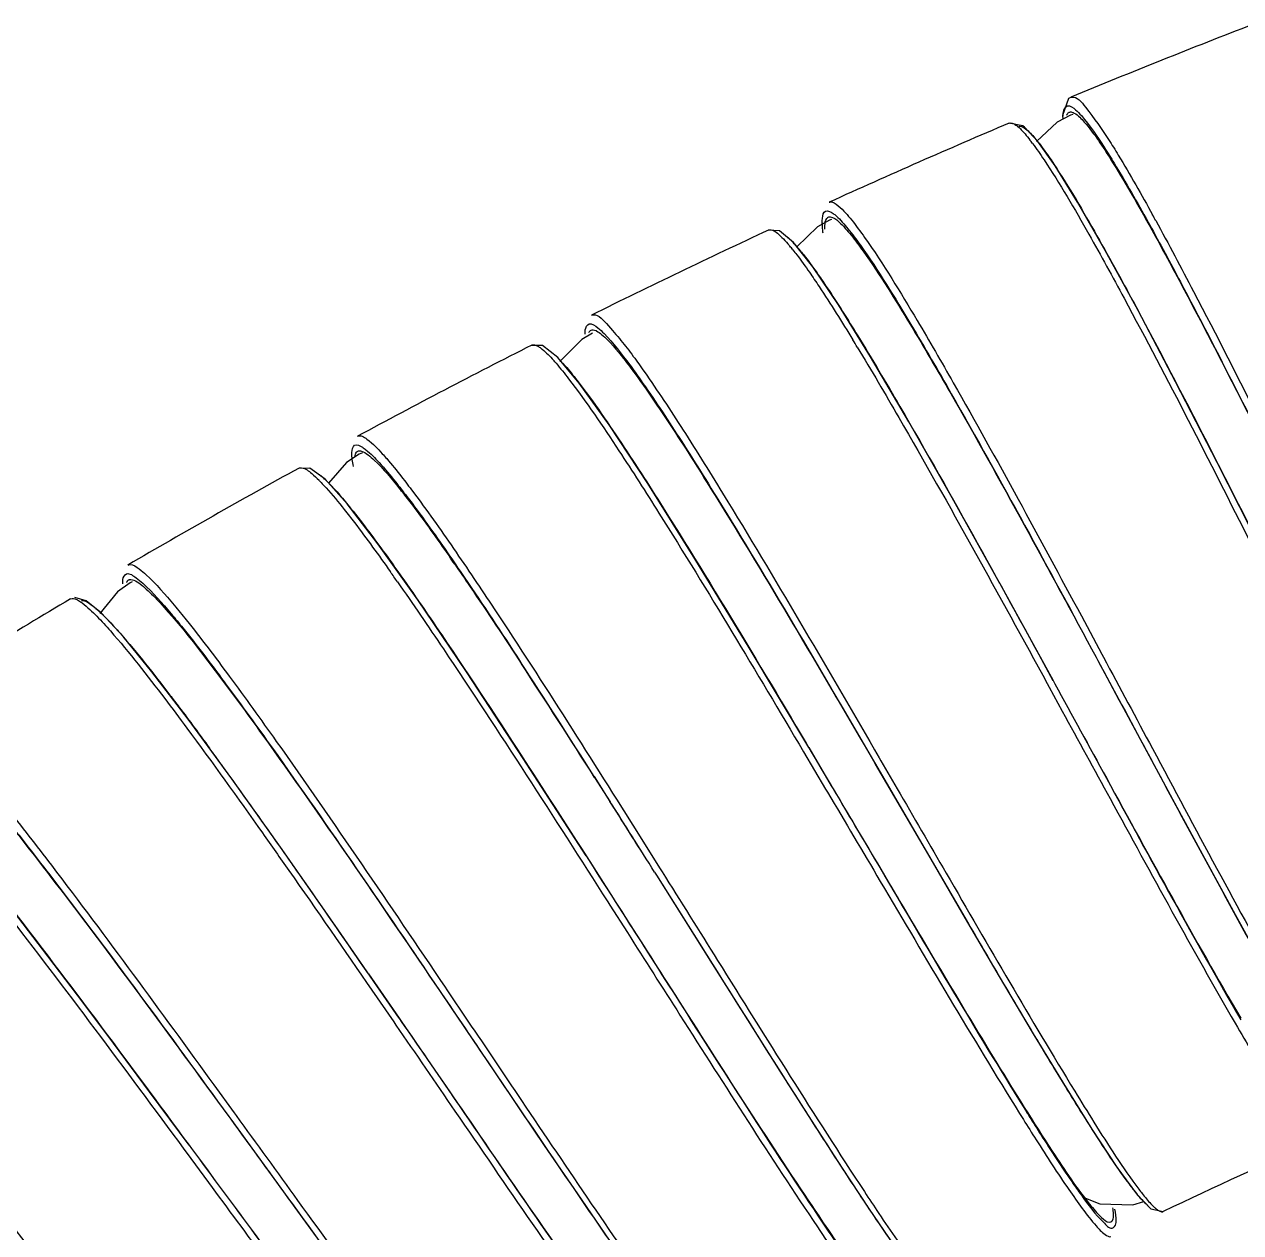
# Model space of a CAD drawing. Header units: millimetres. Extents: x 601 to 1195, y -13 to 407.
# Drawn here: x 988.37 to 1002.19, y 316.64 to 330.37 of the extents above; entities that cross this region are included whole.
import ezdxf

# ---------------------------------------------------------------- set-up
doc = ezdxf.new("R2010")
doc.units = ezdxf.units.MM
doc.header["$LTSCALE"] = 0.1

msp = doc.modelspace()

# ---------------------------------------------------------------- linework, layer by layer
at = {"color": 7, "linetype": 'Continuous'}
for p, q in [((1000.2391, 329.524), (1000.171, 329.3293)), ((1000.2715, 329.5401), (1000.2391, 329.524)), ((1000.2632, 329.5377), (1000.2715, 329.5401)), ((1000.2611, 329.334), (1000.1083, 329.2545)), ((1000.171, 329.3293), (1000.175, 329.2892)), ((1000.2877, 329.3418), (1000.2611, 329.334)), ((999.7191, 329.2136), (999.5623, 329.2435)), ((1000.1083, 329.2545), (999.874, 329.036)), ((997.5198, 328.3456), (997.525, 328.3475)), ((997.5247, 328.1417), (997.3868, 328.0652)), ((997.4348, 328.1332), (997.4386, 328.0939)), ((997.4909, 328.1598), (997.4958, 328.166)), ((997.5446, 328.1482), (997.5248, 328.1417)), ((1001.1429, 328.1201), (1001.1579, 328.0931)), ((997.3868, 328.0652), (997.1528, 327.8393)), ((997.3318, 327.6128), (997.115, 327.8871)), ((994.8181, 327.0616), (994.8189, 327.062)), ((994.8301, 326.8579), (994.7086, 326.7864)), ((994.7086, 326.7864), (994.4583, 326.5364)), ((994.6794, 326.291), (994.4354, 326.583)), ((995.8592, 325.7569), (995.8852, 325.7163)), ((992.1614, 325.6869), (992.1626, 325.6876)), ((992.1802, 325.4837), (992.0354, 325.3885)), ((992.2162, 325.4982), (992.1803, 325.4837)), ((992.0354, 325.3885), (991.8314, 325.155)), ((992.0433, 324.9188), (991.7937, 325.197)), ((989.5527, 324.2232), (989.5535, 324.2237)), ((989.5782, 324.021), (989.4352, 323.9196)), ((989.6017, 324.0319), (989.5782, 324.021)), ((999.4577, 324.0115), (1000.0626, 322.9109)), ((988.8998, 323.8385), (988.9178, 323.844)), ((989.0777, 323.8171), (988.9481, 323.8542)), ((989.2505, 323.6755), (989.0777, 323.8171)), ((989.4352, 323.9196), (989.2331, 323.6707)), ((989.4965, 323.4104), (989.2505, 323.6755)), ((1000.3845, 323.6441), (1000.6181, 323.2091)), ((1000.5519, 323.1754), (1000.5712, 323.1397)), ((1000.5522, 323.175), (1000.5712, 323.1397)), ((1000.5712, 323.1397), (1001.4195, 321.5629)), ((1000.6181, 323.2091), (1000.6365, 323.1748)), ((990.6457, 322.8967), (990.6622, 322.8745)), ((999.9976, 322.8752), (1000.019, 322.8361)), ((1000.019, 322.8361), (1000.1683, 322.563)), ((1000.0626, 322.9109), (1000.0836, 322.8725)), ((1000.0626, 322.9109), (1000.0834, 322.8729)), ((990.7318, 321.7941), (990.2363, 322.4712)), ((997.2867, 322.1484), (997.5432, 321.7158)), ((997.2282, 322.1018), (997.4794, 321.678)), ((998.0878, 322.0335), (998.1078, 321.9992)), ((998.0227, 321.9977), (998.0438, 321.9617)), ((998.0232, 321.997), (998.0437, 321.9618)), ((998.0438, 321.9617), (999.0756, 320.1906)), ((998.1078, 321.9992), (998.2921, 321.6815)), ((991.3041, 320.9893), (990.7318, 321.7941)), ((994.8495, 321.8197), (995.0286, 321.5373)), ((994.8543, 321.8097), (995.0307, 321.5323)), ((997.4794, 321.678), (997.5016, 321.6405)), ((997.5432, 321.7158), (997.5655, 321.6782)), ((997.5432, 321.7158), (997.5651, 321.6787)), ((995.3645, 321.1462), (995.5998, 320.7712)), ((991.9408, 320.0768), (991.3041, 320.9893)), ((994.7565, 320.9196), (995.0656, 320.4363)), ((995.5998, 320.7712), (995.6205, 320.7383)), ((995.5356, 320.7338), (995.5576, 320.6989)), ((995.5363, 320.7328), (995.5576, 320.6989)), ((995.5576, 320.6989), (996.1916, 319.69)), ((995.5576, 320.6989), (996.1922, 319.6892)), ((995.0032, 320.3963), (995.0272, 320.3587)), ((995.0272, 320.3587), (995.2266, 320.0462)), ((995.0656, 320.4363), (995.0892, 320.3994)), ((995.0656, 320.4363), (995.089, 320.3997)), ((992.6333, 319.0728), (991.9408, 320.0768)), ((996.1916, 319.69), (996.5921, 319.0534)), ((992.2864, 319.5769), (992.6327, 319.0737)), ((992.3227, 319.3934), (992.5716, 319.0317)), ((993.0926, 319.3866), (993.1156, 319.3528)), ((993.0927, 319.3866), (993.1153, 319.3532)), ((993.1547, 319.4274), (993.1767, 319.3948)), ((993.1767, 319.3948), (993.4154, 319.0408)), ((992.5716, 319.0317), (992.5961, 318.996)), ((992.6327, 319.0737), (992.6573, 319.038)), ((992.6333, 319.0728), (992.657, 319.0384)), ((996.5921, 319.0534), (996.9586, 318.4734)), ((999.8264, 318.9168), (1000.18, 318.3312)), ((999.8458, 318.8845), (999.8611, 318.859)), ((990.529, 318.3149), (990.7576, 318)), ((997.0506, 318.3286), (997.1134, 318.2299)), ((990.2472, 317.6298), (989.7972, 318.2382)), ((990.7576, 318), (990.7805, 317.9685)), ((990.6966, 317.9577), (990.7204, 317.925)), ((990.6969, 317.9573), (990.7204, 317.925)), ((999.6819, 317.9926), (999.7262, 317.9214)), ((990.1877, 317.5856), (990.2141, 317.5498)), ((990.2473, 317.6297), (990.2734, 317.5944)), ((990.2473, 317.6297), (990.273, 317.5948)), ((990.2141, 317.5498), (990.4671, 317.2068)), ((1000.7864, 317.3828), (1001.0106, 317.0782)), ((997.799, 317.1678), (997.8338, 317.1151)), ((997.8338, 317.1151), (997.8625, 317.0717)), ((1000.9684, 316.9523), (1001.0938, 316.9923)), ((1001.3146, 316.8773), (1001.3155, 316.8777))]:
    msp.add_line(p, q, dxfattribs=at)
for points in [[(999.8896, 329.0361), (999.7396, 329.198), (999.7191, 329.2136)], [(1000.6552, 327.7981), (1000.3405, 328.3471), (1000.0863, 328.7577), (999.8896, 329.0361)], [(997.115, 327.8871), (996.9547, 328.0217), (996.8267, 328.0267)], [(1002.6209, 324.0202), (1002.4359, 324.3868), (1001.9278, 325.3872), (1001.4558, 326.3032), (1001.0286, 327.1134), (1000.6552, 327.7981)], [(997.9901, 326.5873), (997.6244, 327.1784), (997.3318, 327.6128)], [(994.4354, 326.583), (994.2632, 326.7191), (994.136, 326.7191)], [(999.4577, 324.0115), (998.9154, 324.9855), (998.4228, 325.8514), (997.9901, 326.5873)], [(995.458, 325.149), (995.0188, 325.816), (994.6794, 326.291)], [(991.7937, 325.197), (991.6193, 325.3255), (991.4914, 325.3216)], [(997.2867, 322.1484), (996.6106, 323.2805), (995.9934, 324.2951), (995.458, 325.149)], [(992.8442, 323.828), (992.3917, 324.4656), (992.0433, 324.9188)], [(994.7565, 320.9196), (994.0434, 322.026), (993.3989, 323.0079), (992.8442, 323.828)], [(990.2363, 322.4712), (989.8243, 323.0103), (989.4965, 323.4104)], [(998.0437, 321.9618), (998.6736, 320.8799), (999.0661, 320.2067)], [(1001.4195, 321.5629), (1001.7823, 320.8917), (1002.1319, 320.2507), (1002.4623, 319.6544), (1002.7669, 319.1186), (1003.038, 318.662), (1003.2682, 318.3029)], [(989.7972, 318.2382), (989.3865, 318.7905), (988.9792, 319.3341), (988.582, 319.8588), (988.2012, 320.3545), (987.8415, 320.8137)], [(999.0661, 320.2067), (999.4525, 319.5478), (999.8264, 318.9168)], [(993.1153, 319.3532), (993.8985, 318.1957), (994.283, 317.6285), (994.6583, 317.0773), (995.0202, 316.5505)], [(996.9586, 318.4734), (997.3139, 317.9156), (997.6524, 317.3914)], [(1000.18, 318.3312), (1000.504, 317.8114), (1000.7864, 317.3828)], [(990.7205, 317.9249), (991.4781, 316.8828), (991.8857, 316.3229), (992.2855, 315.776), (992.6723, 315.251), (993.0403, 314.7579)], [(997.6524, 317.3914), (997.9674, 316.9137), (998.2516, 316.497)], [(1000.4315, 317.0291), (1000.5927, 316.9636), (1000.9684, 316.9523)], [(1001.0106, 317.0782), (1001.1745, 316.9089), (1001.3155, 316.8777)]]:
    msp.add_lwpolyline(points, dxfattribs=at)
for centre, radius, start, end in [((1034.1562, 247.7852), 88.4997, 111.071899, 112.517942), ((1034.1562, 247.7852), 88.4997, 113.008568, 114.454612), ((997.6939, 327.4176), 2.6667, 36.74859, 37.33037), ((973.5481, 312.9759), 31.5614, 28.71197, 28.84171), ((1034.1562, 247.7852), 88.4999, 114.945234, 116.391278), ((996.8473, 327.9939), 0.0383, 106.90481, 114.63026), ((996.4008, 327.3609), 0.8252, 45.18034, 46.64236), ((995.5131, 326.545), 2.0313, 39.88928, 40.8404), ((995.1147, 326.2129), 2.55, 38.57346, 39.87317), ((996.2158, 327.0412), 1.2317, 42.57256, 43.90875), ((995.9405, 326.7894), 1.6047, 40.77028, 42.5476), ((995.4245, 326.3456), 2.2853, 38.7839, 40.74756), ((994.7985, 326.7322), 0.1698, 62.72812, 65.20116), ((1034.1562, 247.7852), 88.5, 116.881914, 118.327958), ((971.9835, 311.0433), 30.2257, 31.19446, 31.37635), ((992.5657, 324.9188), 2.4443, 40.77904, 41.87481), ((992.6681, 324.884), 2.4493, 40.89445, 41.74724), ((1034.1562, 247.7852), 88.5, 118.81858, 120.264624), ((991.5143, 325.2905), 0.0382, 111.11801, 118.44489), ((990.3029, 323.7758), 2.001, 43.8466, 44.78855), ((990.95, 324.2986), 1.2297, 46.46853, 47.77897), ((986.8379, 320.4607), 7.4214, 38.24932, 38.59444), ((968.2532, 306.9344), 30.4107, 34.66901, 34.88126), ((967.4063, 306.3845), 30.7715, 34.99724, 35.25459), ((1034.1562, 247.7852), 88.5, 120.755259, 122.201303), ((987.6547, 322.0053), 2.308, 44.84152, 46.15311), ((987.3598, 321.7103), 2.7251, 44.48156, 44.86613), ((987.1809, 321.5348), 2.9757, 44.04789, 44.48058), ((891.6276, 256.4126), 122.2001, 32.360608, 33.089304), ((893.8725, 257.6771), 119.6257, 32.419232, 33.154717), ((946.8465, 290.22), 54.0632, 35.94682, 36.19049), ((930.532, 278.4121), 74.2025, 35.235054, 35.932949), ((707.3426, 139.4292), 340.48, 32.174126, 32.334206), ((712.9064, 142.5547), 334.1063, 32.228728, 32.390744), ((898.3913, 255.6124), 113.6086, 35.05801, 35.2752), ((878.9509, 241.9638), 137.3618, 34.937007, 35.060372), ((819.28, 200.3682), 210.0998, 34.568466, 34.917166), ((1313.252, 518.7737), 374.3817, 212.125052, 212.371254), ((1052.7916, 350.515), 61.6745, 210.882321, 211.584097), ((1035.3435, 340.2416), 41.9574, 211.89672, 212.08194), ((1034.1562, 247.7852), 76.5002, 113.977139, 115.423183), ((1004.0988, 319.5699), 3.9666, 216.79606, 217.32448), ((1003.7497, 319.3041), 3.5279, 217.32896, 217.64989), ((1033.0988, 340.9643), 43.0929, 213.68863, 214.18869), ((1003.6568, 319.1122), 3.2842, 217.10151, 218.19716), ((1001.3657, 317.2271), 0.3609, 230.67389, 231.59741), ((1021.966, 333.2816), 29.5729, 213.99956, 214.83526)]:
    msp.add_arc(centre, radius, start, end, dxfattribs=at)
for points, knots in [([(1000.2715, 329.54), (1000.3357, 329.5508), (1000.5014, 329.3346), (1000.613, 329.1853), (1000.6944, 329.0579)], [0, 0, 0, 0, 0.3010278, 1, 1, 1, 1]), ([(1000.1762, 329.3247), (1000.1765, 329.3323), (1000.1774, 329.3467), (1000.1792, 329.3609), (1000.1803, 329.3677)], [0, 0, 0, 0, 0.5272242, 1, 1, 1, 1]), ([(1000.1803, 329.3677), (1000.1847, 329.3958), (1000.2227, 329.4759), (1000.2935, 329.4181), (1000.3196, 329.3953)], [0, 0, 0, 0, 0.4506142, 1, 1, 1, 1]), ([(1000.2186, 329.3355), (1000.2197, 329.3382), (1000.222, 329.3433), (1000.2248, 329.3482), (1000.2263, 329.3504)], [0, 0, 0, 0, 0.5204111, 1, 1, 1, 1]), ([(1000.2263, 329.3504), (1000.229, 329.3545), (1000.2351, 329.3618), (1000.2431, 329.3668), (1000.2472, 329.3685)], [0, 0, 0, 0, 0.5247907, 1, 1, 1, 1]), ([(1000.2472, 329.3685), (1000.2515, 329.3702), (1000.2612, 329.3722), (1000.271, 329.371), (1000.276, 329.3699)], [0, 0, 0, 0, 0.4728455, 1, 1, 1, 1]), ([(1000.276, 329.3699), (1000.286, 329.3676), (1000.3424, 329.3415), (1000.3843, 329.2939), (1000.418, 329.2556)], [0, 0, 0, 0, 0.167375, 1, 1, 1, 1]), ([(1000.3196, 329.3953), (1000.3428, 329.375), (1000.4668, 329.2433), (1000.5659, 329.0913), (1000.6468, 328.9654)], [0, 0, 0, 0, 0.1703342, 1, 1, 1, 1]), ([(999.5644, 329.2445), (999.5745, 329.2488), (999.6039, 329.2466), (999.6268, 329.2319), (999.6399, 329.2227)], [0, 0, 0, 0, 0.4070048, 1, 1, 1, 1]), ([(999.6399, 329.2227), (999.6445, 329.2194), (999.6541, 329.2121), (999.6633, 329.2044), (999.668, 329.2003)], [0, 0, 0, 0, 0.4765454, 1, 1, 1, 1]), ([(999.668, 329.2003), (999.679, 329.1906), (999.7322, 329.1394), (999.7786, 329.0817), (999.8144, 329.0347)], [0, 0, 0, 0, 0.1992287, 1, 1, 1, 1]), ([(999.6759, 329.2091), (999.6848, 329.2106), (999.7442, 329.1995), (999.7852, 329.1516), (999.8186, 329.1159)], [0, 0, 0, 0, 0.1565721, 1, 1, 1, 1]), ([(1000.418, 329.2556), (1000.5331, 329.1243), (1000.779, 328.743), (1001.0052, 328.3537), (1001.1399, 328.1122)], [0, 0, 0, 0, 0.387064, 1, 1, 1, 1]), ([(1000.6944, 329.0579), (1000.7318, 328.9993), (1000.9058, 328.7179), (1001.0684, 328.4296), (1001.1945, 328.2008)], [0, 0, 0, 0, 0.2102673, 1, 1, 1, 1]), ([(999.8307, 329.0131), (999.8757, 328.9528), (1000.1053, 328.6197), (1000.3075, 328.2688), (1000.4695, 327.9823)], [0, 0, 0, 0, 0.1859661, 1, 1, 1, 1]), ([(999.9153, 328.9999), (999.9587, 328.9432), (1000.1815, 328.6259), (1000.3762, 328.2902), (1000.5326, 328.0154)], [0, 0, 0, 0, 0.1842475, 1, 1, 1, 1]), ([(1000.6468, 328.9654), (1000.684, 328.9076), (1000.8567, 328.6302), (1001.018, 328.3458), (1001.1429, 328.1201)], [0, 0, 0, 0, 0.2102868, 1, 1, 1, 1]), ([(997.4418, 328.1657), (997.4447, 328.1946), (997.4664, 328.2745), (997.5398, 328.2356), (997.5638, 328.2182)], [0, 0, 0, 0, 0.4946918, 1, 1, 1, 1]), ([(997.525, 328.3475), (997.559, 328.3572), (997.6642, 328.2763), (997.7283, 328.2003), (997.7749, 328.1422)], [0, 0, 0, 0, 0.3222745, 1, 1, 1, 1]), ([(997.4508, 327.9934), (997.4484, 328.0107), (997.4415, 328.0677), (997.4377, 328.1258), (997.4418, 328.1657)], [0, 0, 0, 0, 0.30225, 1, 1, 1, 1]), ([(997.4709, 328.0387), (997.4705, 328.0522), (997.4709, 328.0928), (997.4753, 328.1369), (997.4909, 328.1598)], [0, 0, 0, 0, 0.3276933, 1, 1, 1, 1]), ([(997.4958, 328.166), (997.4977, 328.1682), (997.502, 328.1721), (997.5069, 328.175), (997.5094, 328.1761)], [0, 0, 0, 0, 0.5107675, 1, 1, 1, 1]), ([(997.5094, 328.1761), (997.5125, 328.1775), (997.5194, 328.1795), (997.5265, 328.1798), (997.5301, 328.1796)], [0, 0, 0, 0, 0.483798, 1, 1, 1, 1]), ([(997.5301, 328.1796), (997.5673, 328.1773), (997.6577, 328.1012), (997.7256, 328.024), (997.7696, 327.9694)], [0, 0, 0, 0, 0.3470912, 1, 1, 1, 1]), ([(997.5638, 328.2182), (997.5762, 328.2092), (997.6382, 328.1573), (997.6908, 328.0953), (997.732, 328.0444)], [0, 0, 0, 0, 0.1892988, 1, 1, 1, 1]), ([(997.7749, 328.1422), (997.8262, 328.0784), (998.0945, 327.7112), (998.3294, 327.3211), (998.5197, 327.0006)], [0, 0, 0, 0, 0.1799671, 1, 1, 1, 1]), ([(1001.1399, 328.1122), (1001.2604, 327.8962), (1001.8168, 326.8674), (1002.3428, 325.8227), (1002.7551, 324.998)], [0, 0, 0, 0, 0.211561, 1, 1, 1, 1]), ([(1001.1579, 328.0931), (1001.2776, 327.8764), (1001.826, 326.8552), (1002.3465, 325.8193), (1002.7533, 325.0036)], [0, 0, 0, 0, 0.2135957, 1, 1, 1, 1]), ([(1001.2289, 328.1382), (1001.3755, 327.8706), (1002.0484, 326.6019), (1002.6852, 325.3145), (1003.1857, 324.3004)], [0, 0, 0, 0, 0.2124704, 1, 1, 1, 1]), ([(996.8362, 328.0306), (996.844, 328.0329), (996.8969, 328.0304), (996.9364, 327.9901), (996.9674, 327.9608)], [0, 0, 0, 0, 0.1606381, 1, 1, 1, 1]), ([(997.0455, 327.9499), (997.055, 327.942), (997.0746, 327.9242), (997.0933, 327.9055), (997.1031, 327.8954)], [0, 0, 0, 0, 0.4674269, 1, 1, 1, 1]), ([(997.732, 328.0444), (997.7814, 327.9833), (998.0394, 327.6336), (998.2653, 327.2619), (998.448, 326.9567)], [0, 0, 0, 0, 0.1809682, 1, 1, 1, 1]), ([(997.7696, 327.9694), (997.8165, 327.9112), (998.0584, 327.584), (998.2715, 327.2369), (998.4428, 326.9527)], [0, 0, 0, 0, 0.1838746, 1, 1, 1, 1]), ([(1000.4695, 327.9823), (1000.606, 327.741), (1001.2399, 326.5818), (1001.8385, 325.4038), (1002.3096, 324.4722)], [0, 0, 0, 0, 0.2098029, 1, 1, 1, 1]), ([(1000.5326, 328.0154), (1000.6864, 327.7451), (1001.4074, 326.4263), (1002.0844, 325.0843), (1002.6209, 324.0202)], [0, 0, 0, 0, 0.2070126, 1, 1, 1, 1]), ([(997.1083, 327.8029), (997.1228, 327.7847), (997.1874, 327.7018), (997.2487, 327.6164), (997.2954, 327.5492)], [0, 0, 0, 0, 0.2211469, 1, 1, 1, 1]), ([(997.206, 327.7771), (997.2206, 327.7589), (997.2861, 327.6754), (997.3481, 327.5893), (997.3954, 327.5214)], [0, 0, 0, 0, 0.2203021, 1, 1, 1, 1]), ([(997.2954, 327.5492), (997.3325, 327.4959), (997.5031, 327.2436), (997.6645, 326.9851), (997.7892, 326.7805)], [0, 0, 0, 0, 0.2131141, 1, 1, 1, 1]), ([(997.3954, 327.5214), (997.4293, 327.4728), (997.5841, 327.245), (997.7308, 327.0117), (997.844, 326.8276)], [0, 0, 0, 0, 0.2151274, 1, 1, 1, 1]), ([(994.8191, 327.0617), (994.8781, 327.0888), (995.0829, 326.863), (995.1993, 326.723), (995.2942, 326.5936)], [0, 0, 0, 0, 0.2879942, 1, 1, 1, 1]), ([(998.5197, 327.0006), (998.6588, 326.7663), (999.2985, 325.6575), (999.9073, 324.5314), (1000.3845, 323.6441)], [0, 0, 0, 0, 0.2128893, 1, 1, 1, 1]), ([(994.7457, 326.848), (994.7455, 326.8563), (994.7457, 326.872), (994.7469, 326.8876), (994.7479, 326.8948)], [0, 0, 0, 0, 0.5315327, 1, 1, 1, 1]), ([(994.7479, 326.8948), (994.7513, 326.9214), (994.7932, 326.9982), (994.863, 326.9399), (994.8916, 326.9172)], [0, 0, 0, 0, 0.4235737, 1, 1, 1, 1]), ([(994.7898, 326.8634), (994.7924, 326.8697), (994.7985, 326.8809), (994.8084, 326.8891), (994.8136, 326.8917)], [0, 0, 0, 0, 0.5385333, 1, 1, 1, 1]), ([(994.8136, 326.8917), (994.8211, 326.8954), (994.8414, 326.8976), (994.8598, 326.8909), (994.8697, 326.8863)], [0, 0, 0, 0, 0.4339034, 1, 1, 1, 1]), ([(994.8763, 326.8831), (994.8969, 326.8725), (995.0155, 326.7834), (995.1069, 326.666), (995.1833, 326.5687)], [0, 0, 0, 0, 0.1582576, 1, 1, 1, 1]), ([(994.8916, 326.9172), (994.9165, 326.8974), (995.0508, 326.7699), (995.1622, 326.6213), (995.253, 326.4983)], [0, 0, 0, 0, 0.1723145, 1, 1, 1, 1]), ([(998.4428, 326.9527), (998.5988, 326.6942), (999.3243, 325.4476), (1000.0102, 324.1787), (1000.5519, 323.1754)], [0, 0, 0, 0, 0.2093628, 1, 1, 1, 1]), ([(998.448, 326.9567), (998.6042, 326.6959), (999.327, 325.4473), (1000.0122, 324.1774), (1000.5522, 323.175)], [0, 0, 0, 0, 0.2107533, 1, 1, 1, 1]), ([(994.1406, 326.7219), (994.1434, 326.7233), (994.1495, 326.7255), (994.1559, 326.7261), (994.1592, 326.7262)], [0, 0, 0, 0, 0.4857787, 1, 1, 1, 1]), ([(994.1592, 326.7262), (994.1694, 326.7263), (994.1934, 326.7197), (994.2144, 326.7075), (994.226, 326.6998)], [0, 0, 0, 0, 0.4234042, 1, 1, 1, 1]), ([(997.844, 326.8276), (998.0067, 326.5626), (998.7704, 325.271), (999.4912, 323.9548), (1000.0623, 322.9115)], [0, 0, 0, 0, 0.2072563, 1, 1, 1, 1]), ([(994.226, 326.6998), (994.2377, 326.6921), (994.2959, 326.6478), (994.3463, 326.5943), (994.3857, 326.5504)], [0, 0, 0, 0, 0.1920178, 1, 1, 1, 1]), ([(995.1833, 326.5687), (995.2279, 326.5119), (995.4443, 326.223), (995.644, 325.9221), (995.8012, 325.68)], [0, 0, 0, 0, 0.2000177, 1, 1, 1, 1]), ([(995.2942, 326.5936), (995.3362, 326.5364), (995.5315, 326.2622), (995.7159, 325.9806), (995.8592, 325.7569)], [0, 0, 0, 0, 0.2107921, 1, 1, 1, 1]), ([(997.8391, 326.6985), (997.9995, 326.4336), (998.74, 325.171), (999.4436, 323.8874), (999.9976, 322.8752)], [0, 0, 0, 0, 0.2116544, 1, 1, 1, 1]), ([(994.4166, 326.5153), (994.4659, 326.4582), (994.7201, 326.1389), (994.9475, 325.7995), (995.1302, 325.5218)], [0, 0, 0, 0, 0.1849548, 1, 1, 1, 1]), ([(994.5195, 326.4875), (994.5662, 326.4336), (994.8054, 326.1352), (995.0195, 325.8179), (995.1912, 325.5586)], [0, 0, 0, 0, 0.1865065, 1, 1, 1, 1]), ([(995.253, 326.4983), (995.2946, 326.4419), (995.4882, 326.1717), (995.6711, 325.894), (995.8131, 325.6734)], [0, 0, 0, 0, 0.2108109, 1, 1, 1, 1]), ([(992.0958, 325.5013), (992.0966, 325.5306), (992.1132, 325.6135), (992.1902, 325.5779), (992.2157, 325.5617)], [0, 0, 0, 0, 0.492869, 1, 1, 1, 1]), ([(992.1626, 325.6876), (992.1955, 325.7037), (992.3183, 325.6228), (992.3883, 325.547), (992.4424, 325.4873)], [0, 0, 0, 0, 0.3125102, 1, 1, 1, 1]), ([(995.8012, 325.68), (995.9651, 325.4274), (996.7271, 324.2129), (997.4513, 322.9755), (998.0227, 321.9977)], [0, 0, 0, 0, 0.2100605, 1, 1, 1, 1]), ([(995.8131, 325.6734), (995.9769, 325.4188), (996.734, 324.2056), (997.4554, 322.9707), (998.0232, 321.997)], [0, 0, 0, 0, 0.2117355, 1, 1, 1, 1]), ([(995.8852, 325.7163), (996.0491, 325.4596), (996.8029, 324.2437), (997.5224, 323.0072), (998.0878, 322.0335)], [0, 0, 0, 0, 0.2128802, 1, 1, 1, 1]), ([(992.1325, 325.4544), (992.1336, 325.4643), (992.1366, 325.4818), (992.1441, 325.4983), (992.1488, 325.5046)], [0, 0, 0, 0, 0.5606324, 1, 1, 1, 1]), ([(992.1488, 325.5046), (992.1507, 325.5071), (992.1549, 325.5117), (992.1601, 325.5153), (992.1628, 325.5167)], [0, 0, 0, 0, 0.5123422, 1, 1, 1, 1]), ([(992.1628, 325.5167), (992.1686, 325.5198), (992.1834, 325.5231), (992.1979, 325.5203), (992.2055, 325.518)], [0, 0, 0, 0, 0.4525449, 1, 1, 1, 1]), ([(992.2157, 325.5617), (992.2294, 325.553), (992.2989, 325.5015), (992.3588, 325.4387), (992.4061, 325.3871)], [0, 0, 0, 0, 0.1879067, 1, 1, 1, 1]), ([(992.2811, 325.4753), (992.3057, 325.4568), (992.4368, 325.3398), (992.5482, 325.2031), (992.6384, 325.0902)], [0, 0, 0, 0, 0.1758156, 1, 1, 1, 1]), ([(992.4424, 325.4873), (992.4591, 325.469), (992.5343, 325.3839), (992.6057, 325.2956), (992.6604, 325.2259)], [0, 0, 0, 0, 0.2186809, 1, 1, 1, 1]), ([(995.1302, 325.5218), (995.2845, 325.2875), (996.0038, 324.1598), (996.6887, 323.0107), (997.2282, 322.1018)], [0, 0, 0, 0, 0.20972, 1, 1, 1, 1]), ([(995.1912, 325.5586), (995.3629, 325.2993), (996.1706, 324.0334), (996.936, 322.7413), (997.5426, 321.7168)], [0, 0, 0, 0, 0.2070834, 1, 1, 1, 1]), ([(991.5005, 325.3261), (991.5083, 325.3291), (991.5631, 325.33), (991.6062, 325.2907), (991.6401, 325.2625)], [0, 0, 0, 0, 0.1591028, 1, 1, 1, 1]), ([(991.723, 325.254), (991.7317, 325.2474), (991.7498, 325.2328), (991.7673, 325.2175), (991.7764, 325.2093)], [0, 0, 0, 0, 0.4723711, 1, 1, 1, 1]), ([(991.797, 325.1901), (991.8197, 325.1685), (991.9309, 325.0556), (992.0318, 324.9331), (992.1109, 324.8338)], [0, 0, 0, 0, 0.198023, 1, 1, 1, 1]), ([(992.6604, 325.2259), (992.7041, 325.1701), (992.9077, 324.9033), (993.101, 324.6287), (993.2511, 324.4107)], [0, 0, 0, 0, 0.2112832, 1, 1, 1, 1]), ([(991.746, 325.1619), (991.7657, 325.1414), (991.8574, 325.0422), (991.9432, 324.9378), (992.0095, 324.8544)], [0, 0, 0, 0, 0.2109034, 1, 1, 1, 1]), ([(992.5916, 325.1681), (992.6351, 325.1137), (992.8394, 324.8503), (993.0324, 324.5784), (993.1828, 324.3619)], [0, 0, 0, 0, 0.2090678, 1, 1, 1, 1]), ([(992.6661, 325.0552), (992.7061, 325.0045), (992.8898, 324.7655), (993.0648, 324.5199), (993.2002, 324.3256)], [0, 0, 0, 0, 0.2140471, 1, 1, 1, 1]), ([(992.0095, 324.8544), (992.0488, 324.805), (992.2289, 324.5728), (992.401, 324.3345), (992.5342, 324.1462)], [0, 0, 0, 0, 0.2150285, 1, 1, 1, 1]), ([(992.1109, 324.8338), (992.1468, 324.7888), (992.3098, 324.5795), (992.4659, 324.365), (992.5863, 324.1958)], [0, 0, 0, 0, 0.2170202, 1, 1, 1, 1]), ([(993.1828, 324.3619), (993.2466, 324.2699), (993.5268, 323.8615), (993.7999, 323.4482), (994.0093, 323.1272)], [0, 0, 0, 0, 0.225978, 1, 1, 1, 1]), ([(993.2511, 324.4107), (993.4076, 324.1835), (994.1297, 323.1068), (994.8217, 322.0103), (995.3645, 321.1462)], [0, 0, 0, 0, 0.2127963, 1, 1, 1, 1]), ([(989.5538, 324.2233), (989.5605, 324.227), (989.6087, 324.2344), (989.6501, 324.2012), (989.6813, 324.1781)], [0, 0, 0, 0, 0.1645379, 1, 1, 1, 1]), ([(993.2645, 324.233), (993.3235, 324.1476), (993.5802, 323.7728), (993.831, 323.3939), (994.0228, 323.1006)], [0, 0, 0, 0, 0.2285184, 1, 1, 1, 1]), ([(989.4944, 324.0589), (989.4968, 324.0845), (989.5427, 324.1592), (989.6127, 324.1008), (989.6439, 324.0784)], [0, 0, 0, 0, 0.4006993, 1, 1, 1, 1]), ([(989.6439, 324.0784), (989.6709, 324.059), (989.8167, 323.9351), (989.9415, 323.7894), (990.0431, 323.6688)], [0, 0, 0, 0, 0.1739087, 1, 1, 1, 1]), ([(989.6813, 324.1781), (989.7082, 324.158), (989.8526, 324.0327), (989.9771, 323.8869), (990.078, 323.7663)], [0, 0, 0, 0, 0.1759365, 1, 1, 1, 1]), ([(992.5863, 324.1958), (992.7666, 323.9424), (993.6163, 322.7047), (994.4248, 321.4396), (995.0654, 320.4366)], [0, 0, 0, 0, 0.207194, 1, 1, 1, 1]), ([(989.4947, 324.0076), (989.494, 324.0167), (989.4931, 324.0338), (989.4937, 324.0509), (989.4944, 324.0589)], [0, 0, 0, 0, 0.5361588, 1, 1, 1, 1]), ([(989.5376, 324.0232), (989.5387, 324.0264), (989.541, 324.0323), (989.5441, 324.0378), (989.5458, 324.0403)], [0, 0, 0, 0, 0.5235846, 1, 1, 1, 1]), ([(989.5458, 324.0403), (989.5477, 324.043), (989.5518, 324.048), (989.557, 324.0519), (989.5597, 324.0534)], [0, 0, 0, 0, 0.5130624, 1, 1, 1, 1]), ([(989.5597, 324.0534), (989.5634, 324.0555), (989.572, 324.0586), (989.5811, 324.0591), (989.5858, 324.0588)], [0, 0, 0, 0, 0.4757035, 1, 1, 1, 1]), ([(989.5858, 324.0588), (989.597, 324.0581), (989.6643, 324.0374), (989.7171, 323.989), (989.7602, 323.9502)], [0, 0, 0, 0, 0.1614682, 1, 1, 1, 1]), ([(989.7602, 323.9502), (989.8156, 323.9003), (990.1234, 323.58), (990.3913, 323.225), (990.6129, 322.9299)], [0, 0, 0, 0, 0.1679509, 1, 1, 1, 1]), ([(992.6137, 324.0331), (992.7906, 323.7805), (993.6065, 322.581), (994.3884, 321.3589), (995.0032, 320.3963)], [0, 0, 0, 0, 0.2125778, 1, 1, 1, 1]), ([(988.9178, 323.844), (988.9285, 323.8449), (988.9542, 323.8394), (988.9769, 323.8278), (988.9897, 323.8203)], [0, 0, 0, 0, 0.419859, 1, 1, 1, 1]), ([(988.9897, 323.8203), (989.0045, 323.8116), (989.0807, 323.7591), (989.147, 323.694), (989.1995, 323.6403)], [0, 0, 0, 0, 0.1858324, 1, 1, 1, 1]), ([(989.0246, 323.8203), (989.0569, 323.8231), (989.1437, 323.7701), (989.2102, 323.7114), (989.2535, 323.6698)], [0, 0, 0, 0, 0.3505219, 1, 1, 1, 1]), ([(990.0431, 323.6688), (990.0878, 323.6157), (990.2948, 323.3632), (990.4923, 323.1031), (990.6457, 322.8967)], [0, 0, 0, 0, 0.212379, 1, 1, 1, 1]), ([(990.078, 323.7663), (990.1242, 323.7111), (990.3389, 323.4475), (990.5436, 323.176), (990.7028, 322.9605)], [0, 0, 0, 0, 0.2117185, 1, 1, 1, 1]), ([(989.1995, 323.6403), (989.2523, 323.5864), (989.5242, 323.287), (989.7716, 322.9668), (989.9705, 322.705)], [0, 0, 0, 0, 0.1866394, 1, 1, 1, 1]), ([(989.3197, 323.6037), (989.369, 323.5528), (989.6184, 323.2774), (989.8468, 322.9841), (990.0292, 322.7453)], [0, 0, 0, 0, 0.190744, 1, 1, 1, 1]), ([(1000.5714, 323.1394), (1000.7547, 322.799), (1001.4187, 321.5645), (1002.0801, 320.3284), (1002.5804, 319.445)], [0, 0, 0, 0, 0.2757825, 1, 1, 1, 1]), ([(1000.6365, 323.1748), (1000.8218, 322.8293), (1001.4927, 321.5764), (1002.161, 320.3217), (1002.6664, 319.4249)], [0, 0, 0, 0, 0.275771, 1, 1, 1, 1]), ([(990.6129, 322.9299), (990.7942, 322.6884), (991.6418, 321.5221), (992.4524, 320.3296), (993.0926, 319.3866)], [0, 0, 0, 0, 0.2094085, 1, 1, 1, 1]), ([(990.6622, 322.8745), (990.8417, 322.6325), (991.6707, 321.483), (992.4668, 320.3103), (993.0927, 319.3866)], [0, 0, 0, 0, 0.2126584, 1, 1, 1, 1]), ([(990.7028, 322.9605), (990.8839, 322.7153), (991.7201, 321.5507), (992.5233, 320.363), (993.1547, 319.4274)], [0, 0, 0, 0, 0.2126579, 1, 1, 1, 1]), ([(1000.0834, 322.8729), (1000.2786, 322.5162), (1000.9764, 321.2399), (1001.6708, 319.9612), (1002.1977, 319.0552)], [0, 0, 0, 0, 0.2795154, 1, 1, 1, 1]), ([(1000.0836, 322.8725), (1000.279, 322.5164), (1000.9753, 321.2457), (1001.6681, 319.9724), (1002.1947, 319.0723)], [0, 0, 0, 0, 0.2802917, 1, 1, 1, 1]), ([(989.9705, 322.705), (990.0546, 322.5941), (990.4316, 322.0902), (990.7979, 321.5784), (991.0807, 321.1781)], [0, 0, 0, 0, 0.2211358, 1, 1, 1, 1]), ([(990.0292, 322.7453), (990.0648, 322.6987), (990.2163, 322.4991), (990.3654, 322.2977), (990.4787, 322.1428)], [0, 0, 0, 0, 0.2339885, 1, 1, 1, 1]), ([(1000.1683, 322.563), (1000.3495, 322.2316), (1000.9977, 321.0456), (1001.6447, 319.8585), (1002.133, 319.0158)], [0, 0, 0, 0, 0.2793882, 1, 1, 1, 1]), ([(997.5016, 321.6405), (997.7012, 321.3033), (998.4222, 320.084), (999.1407, 318.8629), (999.6819, 317.9926)], [0, 0, 0, 0, 0.2765727, 1, 1, 1, 1]), ([(997.5651, 321.6787), (997.7625, 321.3454), (998.4755, 320.1396), (999.1861, 318.9322), (999.7216, 318.0718)], [0, 0, 0, 0, 0.276554, 1, 1, 1, 1]), ([(997.5655, 321.6782), (997.7314, 321.3985), (998.3481, 320.3577), (998.9638, 319.3162), (999.4254, 318.5616)], [0, 0, 0, 0, 0.2688283, 1, 1, 1, 1]), ([(998.2921, 321.6815), (998.4774, 321.3619), (999.1436, 320.2128), (999.8088, 319.0628), (1000.309, 318.2448)], [0, 0, 0, 0, 0.2781002, 1, 1, 1, 1]), ([(988.1676, 321.4735), (988.3414, 321.2546), (989.1456, 320.2145), (989.9205, 319.1523), (990.529, 318.3149)], [0, 0, 0, 0, 0.212631, 1, 1, 1, 1]), ([(988.0992, 321.4142), (988.2885, 321.1791), (989.1748, 320.0423), (990.025, 318.8782), (990.6966, 317.9577)], [0, 0, 0, 0, 0.2094392, 1, 1, 1, 1]), ([(988.1029, 321.4199), (988.2928, 321.1825), (989.1771, 320.0431), (990.0269, 318.8775), (990.6969, 317.9573)], [0, 0, 0, 0, 0.2107745, 1, 1, 1, 1]), ([(987.5175, 321.2158), (987.7146, 320.9751), (988.6468, 319.7968), (989.5396, 318.5882), (990.2472, 317.6298)], [0, 0, 0, 0, 0.2070721, 1, 1, 1, 1]), ([(991.0807, 321.1781), (991.1809, 321.0363), (991.5978, 320.4434), (992.0101, 319.8474), (992.3227, 319.3934)], [0, 0, 0, 0, 0.239524, 1, 1, 1, 1]), ([(987.5802, 321.0252), (987.7726, 320.786), (988.6598, 319.6531), (989.5154, 318.4961), (990.1877, 317.5856)], [0, 0, 0, 0, 0.2133777, 1, 1, 1, 1]), ([(995.6205, 320.7383), (995.8309, 320.4025), (996.5915, 319.1873), (997.3495, 317.97), (997.9193, 317.1031)], [0, 0, 0, 0, 0.276371, 1, 1, 1, 1]), ([(995.089, 320.3997), (995.3069, 320.0584), (996.0869, 318.8359), (996.8638, 317.6109), (997.4488, 316.7448)], [0, 0, 0, 0, 0.2792559, 1, 1, 1, 1]), ([(995.0892, 320.3994), (995.2845, 320.0942), (995.9976, 318.9785), (996.7091, 317.8617), (997.2428, 317.0616)], [0, 0, 0, 0, 0.2736691, 1, 1, 1, 1]), ([(999.0756, 320.1906), (999.1429, 320.0753), (999.3982, 319.6391), (999.6549, 319.2037), (999.8458, 318.8845)], [0, 0, 0, 0, 0.2640912, 1, 1, 1, 1]), ([(995.2266, 320.0462), (995.4259, 319.7338), (996.1396, 318.6148), (996.8525, 317.4951), (997.3867, 316.7015)], [0, 0, 0, 0, 0.2792206, 1, 1, 1, 1]), ([(985.7368, 319.8383), (985.9334, 319.6063), (986.8418, 318.5057), (987.7193, 317.3802), (988.4089, 316.494)], [0, 0, 0, 0, 0.2131004, 1, 1, 1, 1]), ([(993.1156, 319.3528), (993.2932, 319.0906), (993.9582, 318.1075), (994.6223, 317.1238), (995.1184, 316.4088)], [0, 0, 0, 0, 0.2668094, 1, 1, 1, 1]), ([(992.5961, 318.996), (992.8202, 318.67), (993.6281, 317.4931), (994.4335, 316.3142), (995.037, 315.4772)], [0, 0, 0, 0, 0.27714, 1, 1, 1, 1]), ([(992.657, 319.0384), (992.8785, 318.716), (993.6775, 317.5524), (994.474, 316.3867), (995.071, 315.5592)], [0, 0, 0, 0, 0.2771211, 1, 1, 1, 1]), ([(992.6573, 319.038), (992.8839, 318.7089), (993.6952, 317.53), (994.5034, 316.3484), (995.1105, 315.5144)], [0, 0, 0, 0, 0.279205, 1, 1, 1, 1]), ([(993.4154, 319.0408), (993.6184, 318.7396), (994.3482, 317.6566), (995.0775, 316.573), (995.6225, 315.8035)], [0, 0, 0, 0, 0.2780575, 1, 1, 1, 1]), ([(1002.133, 319.0158), (1002.1985, 318.9029), (1002.4115, 318.5408), (1002.6289, 318.1801), (1002.798, 317.9447)], [0, 0, 0, 0, 0.3104844, 1, 1, 1, 1]), ([(999.4254, 318.5616), (999.6304, 318.2263), (999.9733, 317.6785), (1000.3323, 317.1385), (1000.4931, 316.9421)], [0, 0, 0, 0, 0.6075694, 1, 1, 1, 1]), ([(997.1134, 318.2299), (997.1741, 318.1345), (997.4008, 317.7793), (997.6294, 317.4253), (997.799, 317.1678)], [0, 0, 0, 0, 0.2682137, 1, 1, 1, 1]), ([(1000.2528, 318.213), (1000.3183, 318.1068), (1000.5337, 317.7622), (1000.7536, 317.4196), (1000.9224, 317.194)], [0, 0, 0, 0, 0.3069559, 1, 1, 1, 1]), ([(1000.309, 318.2448), (1000.3812, 318.1268), (1000.6151, 317.75), (1000.8531, 317.3745), (1001.0374, 317.131)], [0, 0, 0, 0, 0.3117892, 1, 1, 1, 1]), ([(990.7205, 317.9249), (990.9529, 317.6056), (991.7914, 316.4524), (992.6273, 315.297), (993.2529, 314.4776)], [0, 0, 0, 0, 0.2770041, 1, 1, 1, 1]), ([(990.7805, 317.9685), (991.0137, 317.6469), (991.8564, 316.4834), (992.6965, 315.3177), (993.3249, 314.4898)], [0, 0, 0, 0, 0.2765324, 1, 1, 1, 1]), ([(999.7262, 317.9214), (999.7739, 317.8451), (999.9422, 317.5777), (1000.1139, 317.3123), (1000.2421, 317.126)], [0, 0, 0, 0, 0.2845556, 1, 1, 1, 1]), ([(999.7934, 317.9567), (999.8378, 317.886), (999.9951, 317.637), (1000.1557, 317.39), (1000.2755, 317.2162)], [0, 0, 0, 0, 0.2833538, 1, 1, 1, 1]), ([(990.273, 317.5948), (990.514, 317.2684), (991.3762, 316.0996), (992.2353, 314.928), (992.8785, 314.1023)], [0, 0, 0, 0, 0.2793648, 1, 1, 1, 1]), ([(990.2734, 317.5944), (990.5146, 317.2683), (991.3753, 316.1039), (992.2326, 314.9367), (992.8752, 314.1161)], [0, 0, 0, 0, 0.2802045, 1, 1, 1, 1]), ([(990.4671, 317.2068), (990.6845, 316.912), (991.4625, 315.857), (992.2399, 314.8013), (992.8192, 314.0552)], [0, 0, 0, 0, 0.2794067, 1, 1, 1, 1]), ([(1000.2755, 317.2162), (1000.3114, 317.1641), (1000.4243, 317.0052), (1000.5402, 316.8461), (1000.6351, 316.7544)], [0, 0, 0, 0, 0.3242133, 1, 1, 1, 1]), ([(997.8625, 317.0717), (997.9109, 316.9986), (998.0826, 316.7412), (998.2575, 316.4859), (998.3877, 316.3062)], [0, 0, 0, 0, 0.2830125, 1, 1, 1, 1]), ([(997.9193, 317.1031), (997.9736, 317.0205), (998.1641, 316.7328), (998.3584, 316.4474), (998.503, 316.2481)], [0, 0, 0, 0, 0.286387, 1, 1, 1, 1]), ([(1000.2421, 317.126), (1000.3398, 316.984), (1000.4717, 316.7983), (1000.6285, 316.6298), (1000.6986, 316.5852), (1000.7206, 316.5922)], [0, 0, 0, 0, 0.7104758, 0.9048522, 1, 1, 1, 1]), ([(1000.9565, 317.1492), (1000.9738, 317.1267), (1001.03, 317.0563), (1001.0891, 316.9871), (1001.1369, 316.9479)], [0, 0, 0, 0, 0.3148332, 1, 1, 1, 1]), ([(1000.4931, 316.9421), (1000.537, 316.8885), (1000.5917, 316.8223), (1000.6938, 316.7452), (1000.7211, 316.7586)], [0, 0, 0, 0, 0.6950691, 1, 1, 1, 1]), ([(1000.7211, 316.7586), (1000.7282, 316.7621), (1000.7639, 316.8104), (1000.7482, 316.8726), (1000.7418, 316.9202)], [0, 0, 0, 0, 0.142186, 1, 1, 1, 1]), ([(1000.778, 316.7366), (1000.7796, 316.7468), (1000.7828, 316.8032), (1000.7739, 316.8593), (1000.7658, 316.9046)], [0, 0, 0, 0, 0.1829465, 1, 1, 1, 1]), ([(1001.1752, 316.9643), (1001.1849, 316.954), (1001.2032, 316.9353), (1001.2226, 316.9178), (1001.2319, 316.9101)], [0, 0, 0, 0, 0.5400796, 1, 1, 1, 1]), ([(1001.2319, 316.9101), (1001.2415, 316.9022), (1001.2589, 316.8891), (1001.2785, 316.8791), (1001.2875, 316.8765)], [0, 0, 0, 0, 0.5716835, 1, 1, 1, 1]), ([(1000.6351, 316.7544), (1000.6636, 316.7269), (1000.7163, 316.6539), (1000.7747, 316.7152), (1000.778, 316.7366)], [0, 0, 0, 0, 0.6467189, 1, 1, 1, 1]), ([(1001.2875, 316.8765), (1001.2923, 316.8751), (1001.3015, 316.8735), (1001.3108, 316.8754), (1001.3146, 316.8772)], [0, 0, 0, 0, 0.5396665, 1, 1, 1, 1]), ([(997.3867, 316.7015), (997.462, 316.5896), (997.7052, 316.2337), (997.9524, 315.8791), (998.1423, 315.6516)], [0, 0, 0, 0, 0.3127383, 1, 1, 1, 1]), ([(997.4527, 316.7496), (997.6086, 316.5203), (997.8655, 316.1548), (998.1369, 315.7957), (998.2584, 315.6761)], [0, 0, 0, 0, 0.6191877, 1, 1, 1, 1])]:
    msp.add_open_spline(points, degree=3, knots=knots, dxfattribs=at)
for points in [[(999.8186, 329.1159), (999.853, 329.0791), (999.8847, 329.0398), (999.9153, 328.9999)], [(996.9825, 327.9462), (997.006, 327.9229), (997.0282, 327.8984), (997.0499, 327.8734)], [(992.1138, 325.3443), (992.1034, 325.3959), (992.0943, 325.4486), (992.0958, 325.5013)], [(992.2055, 325.518), (992.2333, 325.5098), (992.258, 325.4928), (992.2811, 325.4753)], [(992.4061, 325.3871), (992.4707, 325.3165), (992.5318, 325.2428), (992.5916, 325.1681)], [(991.6401, 325.2625), (991.6691, 325.2383), (991.6964, 325.2122), (991.723, 325.1855)], [(1001.0758, 317.0813), (1001.1075, 317.0411), (1001.1401, 317.0015), (1001.1752, 316.9643)]]:
    msp.add_open_spline(points, degree=3, dxfattribs=at)

doc.saveas('drawing.dxf')
